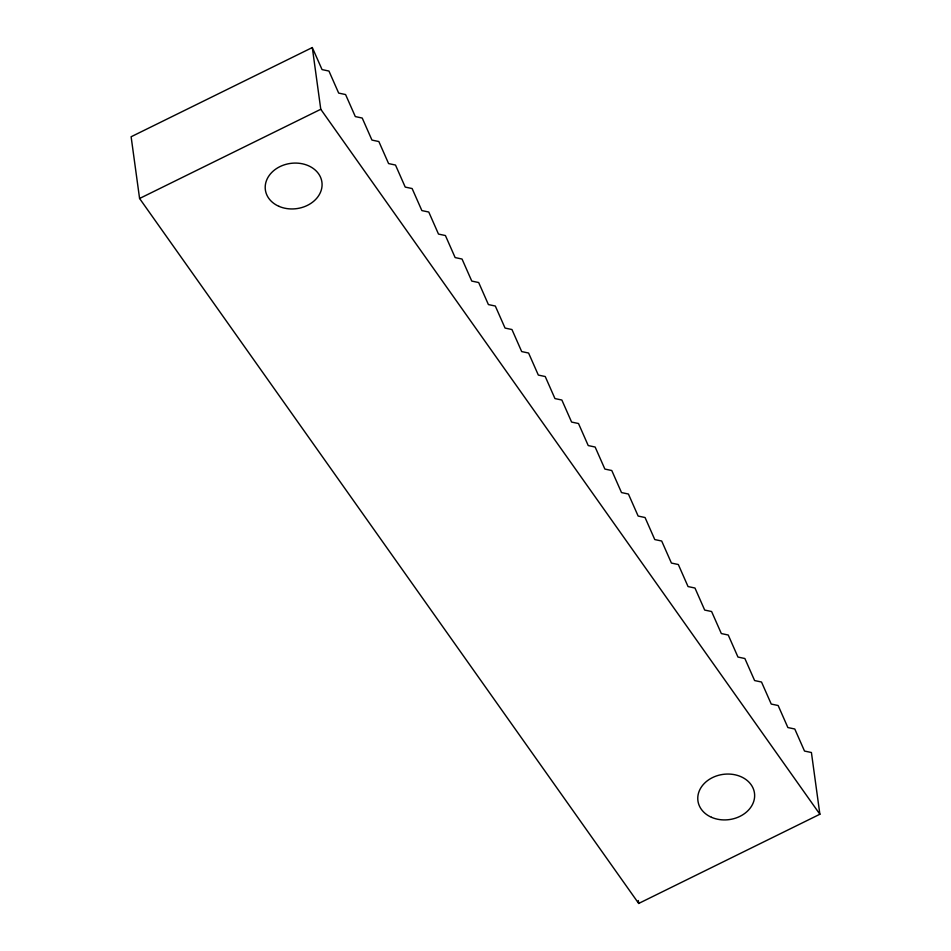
<?xml version="1.0" encoding="UTF-8"?>
<svg xmlns="http://www.w3.org/2000/svg" width="951" height="951" viewBox="0 0 951 951"><rect width="100%" height="100%" fill="white"/><g stroke="black" fill="none" stroke-linecap="round" stroke-linejoin="round"><path stroke-width="1.43" d="M312.308 47.55L131.119 136.754L139.583 198.486L638.692 903.45L819.881 814.246L811.417 752.514L804.51 751.052L794.786 729.013L787.88 727.551L778.144 705.511L771.237 704.061L761.513 682.022L754.607 680.559L744.871 658.52L737.964 657.058L728.24 635.018L721.333 633.556L711.598 611.517L704.691 610.067L694.967 588.027L688.048 586.565L678.325 564.525L671.418 563.063L661.694 541.024L654.775 539.562L645.051 517.522L638.145 516.06L628.421 494.033L621.502 492.57L611.778 470.531L604.872 469.069L595.136 447.029L588.229 445.567L578.505 423.528L571.599 422.066L561.863 400.026L554.956 398.576L545.232 376.537L538.325 375.074L528.59 353.035L521.683 351.573L511.959 329.533L505.052 328.071L495.316 306.032L488.41 304.582L478.686 282.542L471.767 281.08L462.043 259.041L455.137 257.578L445.413 235.539L438.494 234.077L428.77 212.037L421.864 210.587L412.128 188.548L405.221 187.085L395.497 165.046L388.59 163.584L378.855 141.544L371.948 140.082L362.224 118.043L355.317 116.581L345.582 94.553L338.675 93.091L328.951 71.052L322.044 69.589L312.308 47.55L320.772 109.282L819.881 814.246M139.583 198.486L320.772 109.282M638.287 900.514L638.692 903.45M711.491 817.301A28.542 22.824 -7.8 0 0 754.642 796.058A28.542 22.824 -7.8 0 0 712.477 777.597A28.542 22.824 -7.8 0 0 711.491 817.301M278.928 206.331A28.542 22.824 -7.8 0 0 322.08 185.088A28.542 22.824 -7.8 0 0 279.915 166.627A28.542 22.824 -7.8 0 0 278.928 206.331"/></g></svg>
